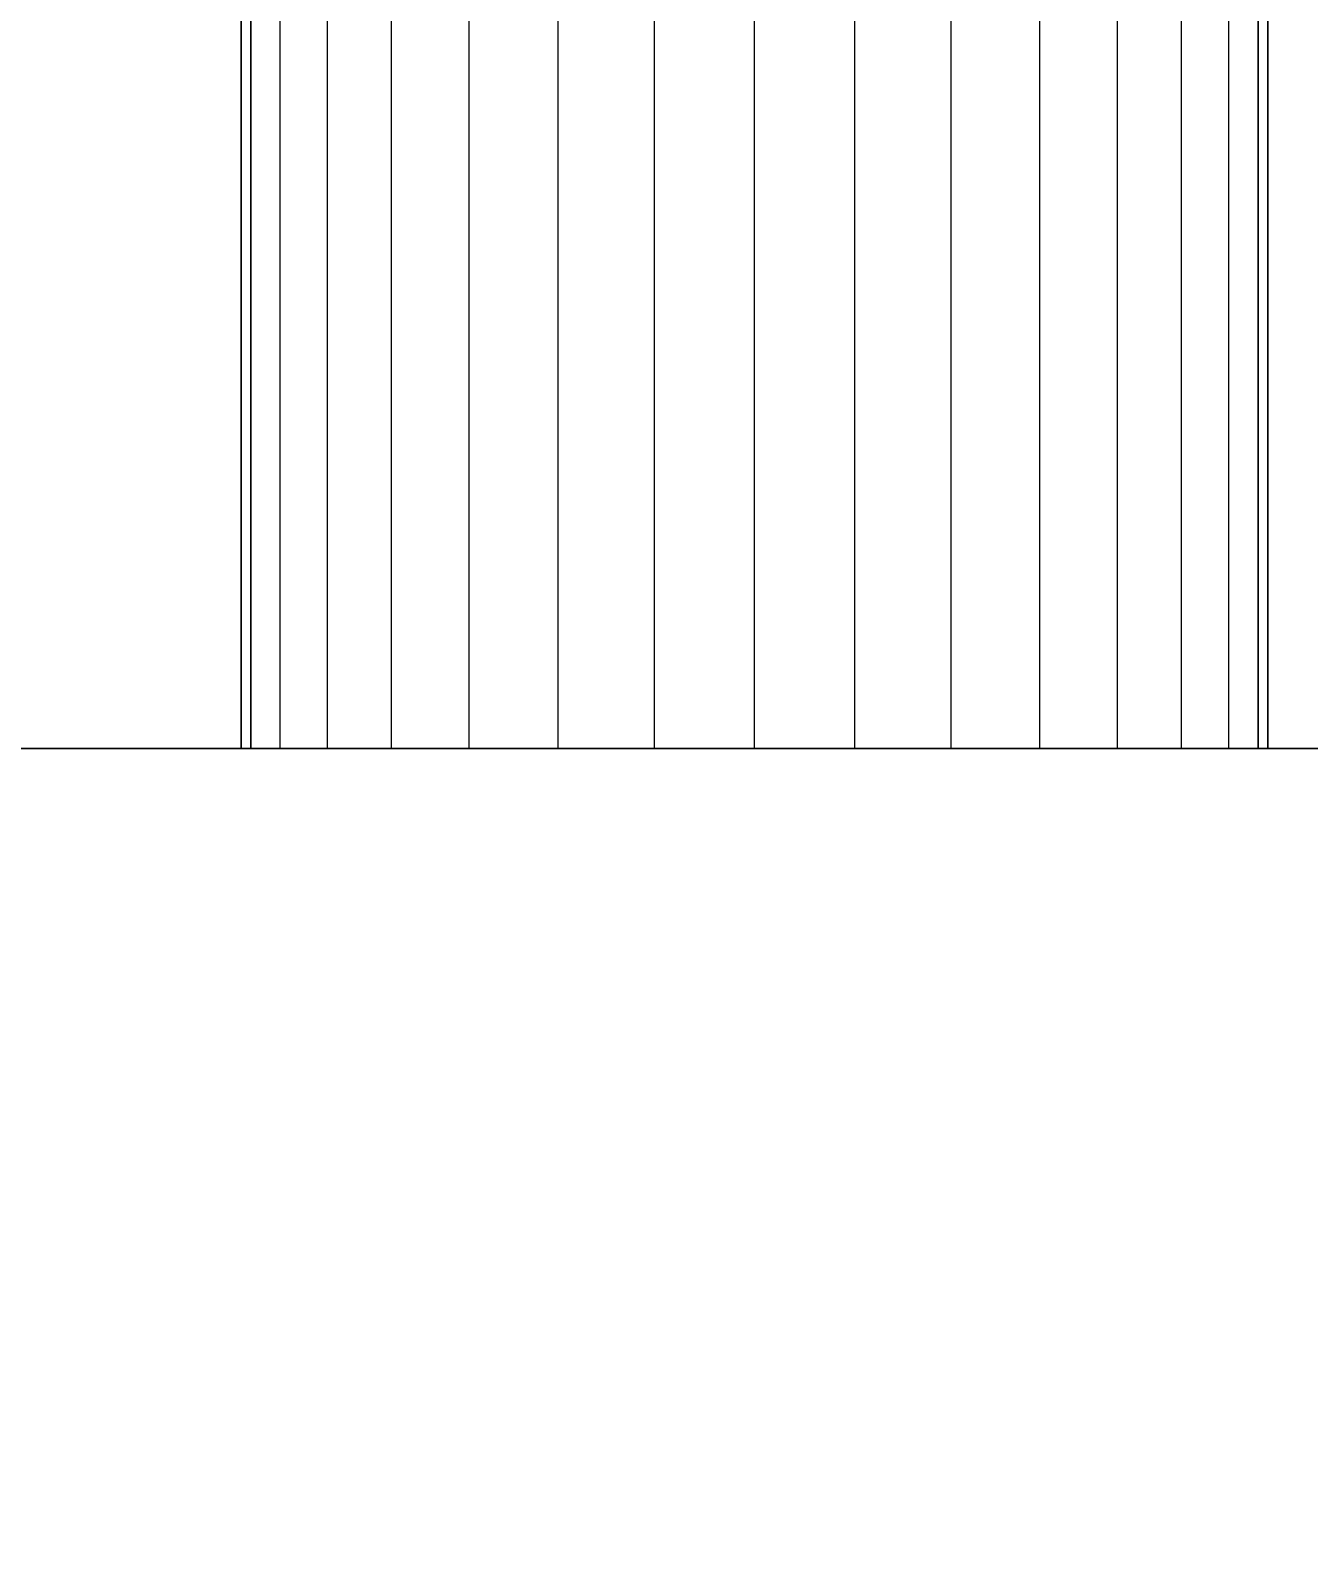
# Model space of a CAD drawing. Header units: millimetres. Extents: x -21672 to 8019, y 3751 to 17279.
# Drawn here: x -9130.5 to -9081.2, y 13083.6 to 13142.1 of the extents above; entities that cross this region are included whole.
import ezdxf

# ---------------------------------------------------------------- set-up
doc = ezdxf.new("R2010")
doc.units = ezdxf.units.MM
for name, color, linetype, lineweight in [('A-ANNO-DIMS', 211, 'Continuous', 9), ('A-ANNO-DIMS-50', 211, 'Continuous', 9), ('A-GENM', 13, 'Continuous', 18)]:
    doc.layers.add(name, color=color, linetype=linetype, lineweight=lineweight)
doc.styles.add('Arial', font='arial.ttf', dxfattribs={"height": 125})
doc.dimstyles.new('Diagonal_-_2_5mm_Arial', dxfattribs={"dimscale": 304.8, "dimtxt": 127.532425, "dimasz": 0.492126, "dimexe": 0.393701, "dimexo": 0.246063, "dimgap": 0.287073, "dimtad": 1, "dimdec": 0, "dimzin": 0, "dimdsep": 46, "dimtxsty": 'Arial', "dimblk1": 'OBLIQUE', "dimblk2": 'OBLIQUE', "dimsah": 1, "dimcen": 0.09, "dimdle": 0.393701, "dimazin": 0, "dimtfac": 1, "dimtdec": 4, "dimtix": 1, "dimtmove": 0, "dimatfit": 3, "dimfxl": 1, "dimtvp": 1, "dimtolj": 1, "dimtzin": 0, "dimarcsym": 2})

# ---------------------------------------------------------------- blocks, each defined once
blk = doc.blocks.new('Nevera de autoservicio single - Nevera de autoservicio single-466915-Level 2')
at = {"layer": 'A-GENM'}
for p, q in [((454.753, 1307.979), (454.753, -1108.896)), ((454.753, -1108.896), (454.753, 1307.979)), ((454.753, -1108.896), (454.753, 1307.979)), ((454.753, -1108.896), (454.753, 1307.979)), ((454.753, -1028.381), (454.753, 977.961)), ((454.753, -771.158), (454.753, -719.713)), ((454.753, -751.372), (255.92, -751.372)), ((454.753, -751.372), (255.92, -751.372)), ((454.753, -751.372), (255.92, -751.372)), ((454.753, -751.372), (255.92, -751.372)), ((454.753, -751.372), (255.92, -751.372)), ((454.753, -751.372), (255.92, -751.372)), ((454.753, -751.372), (255.92, -751.372)), ((454.753, -751.372), (255.92, -751.372)), ((454.753, -751.372), (255.92, -751.372)), ((454.753, -751.372), (255.92, -751.372)), ((255.92, -751.372), (454.753, -751.372)), ((454.753, -751.372), (255.92, -751.372)), ((454.753, -751.72), (454.753, -751.372)), ((454.753, -751.372), (454.753, -751.751)), ((454.753, -751.751), (454.753, -751.372)), ((454.753, -751.372), (454.753, -751.561)), ((454.753, -751.751), (454.753, -751.372)), ((454.753, -751.372), (454.753, -751.751)), ((454.753, -751.751), (454.753, -751.372)), ((454.753, -751.372), (454.753, -751.751)), ((454.753, -751.561), (454.753, -751.372)), ((454.753, -751.372), (454.753, -751.751)), ((454.753, -751.561), (454.753, -751.372)), ((454.753, -751.372), (454.753, -751.751)), ((454.753, -751.751), (454.753, -751.372)), ((454.753, -751.372), (454.753, -751.72)), ((454.753, -751.561), (454.753, -751.372)), ((454.753, -751.561), (454.753, -751.372)), ((454.753, -751.561), (454.753, -751.372)), ((454.753, -751.751), (454.753, -751.372)), ((454.753, -751.751), (454.753, -751.372)), ((454.753, -751.751), (454.753, -751.372)), ((454.753, -751.751), (454.753, -751.372)), ((454.753, -751.751), (454.753, -751.372)), ((454.753, -751.372), (454.753, -751.751)), ((454.753, -751.372), (454.753, -751.751)), ((454.753, -751.751), (255.92, -751.751)), ((454.753, -751.751), (255.92, -751.751)), ((454.753, -751.751), (255.92, -751.751)), ((454.753, -751.751), (255.92, -751.751)), ((454.753, -751.751), (255.92, -751.751)), ((454.753, -751.751), (255.92, -751.751)), ((454.753, -751.751), (255.92, -751.751)), ((454.753, -751.751), (255.92, -751.751)), ((454.753, -751.751), (255.92, -751.751)), ((454.753, -751.751), (255.92, -751.751)), ((454.753, -751.751), (255.92, -751.751)), ((454.753, -751.751), (255.92, -751.751)), ((454.753, -751.751), (255.92, -751.751)), ((454.753, -751.751), (255.92, -751.751)), ((454.753, -751.751), (255.92, -751.751)), ((454.753, -751.751), (255.92, -751.751)), ((255.92, -751.751), (454.753, -751.751)), ((454.753, -751.751), (255.92, -751.751)), ((454.753, -751.751), (255.92, -751.751)), ((454.753, -751.751), (255.92, -751.751)), ((454.753, -751.751), (255.92, -751.751)), ((454.753, -751.751), (255.92, -751.751)), ((454.753, -751.751), (255.92, -751.751)), ((454.753, -751.751), (255.92, -751.751)), ((454.753, -751.561), (454.753, -751.751)), ((454.753, -751.561), (454.753, -751.751)), ((454.753, -751.751), (454.753, -751.561)), ((454.753, -751.751), (454.753, -751.561)), ((454.753, -751.751), (454.753, -751.561)), ((454.753, -751.751), (454.753, -751.561)), ((454.753, -751.751), (454.753, -751.72)), ((454.753, -751.72), (454.753, -751.751)), ((454.753, -752.877), (454.753, -751.751)), ((454.753, -751.751), (454.753, -752.877)), ((454.753, -752.877), (454.753, -751.751)), ((454.753, -751.751), (454.753, -752.877)), ((454.753, -752.877), (454.753, -751.751)), ((454.753, -751.751), (454.753, -752.877)), ((454.753, -752.877), (454.753, -751.751)), ((454.753, -751.751), (454.753, -752.877)), ((454.753, -752.877), (454.753, -751.751)), ((454.753, -751.751), (454.753, -752.877)), ((454.753, -752.877), (454.753, -751.751)), ((454.753, -751.751), (454.753, -752.877)), ((454.753, -752.877), (454.753, -751.751)), ((454.753, -752.877), (454.753, -751.751)), ((454.753, -752.877), (454.753, -751.751)), ((454.753, -752.877), (454.753, -751.751)), ((454.753, -752.877), (454.753, -751.751)), ((454.753, -752.877), (454.753, -751.751)), ((454.753, -752.877), (454.753, -751.751)), ((454.753, -752.877), (454.753, -751.751)), ((454.753, -752.877), (454.753, -751.751)), ((454.753, -752.877), (454.753, -751.751)), ((454.753, -752.877), (454.753, -751.751)), ((454.753, -752.877), (454.753, -751.751)), ((454.753, -752.877), (255.92, -752.877)), ((454.753, -752.877), (255.92, -752.877)), ((454.753, -752.877), (255.92, -752.877)), ((454.753, -752.877), (255.92, -752.877)), ((454.753, -752.877), (255.92, -752.877)), ((454.753, -752.877), (255.92, -752.877)), ((454.753, -752.877), (255.92, -752.877)), ((454.753, -752.877), (255.92, -752.877)), ((454.753, -752.877), (255.92, -752.877)), ((454.753, -752.877), (255.92, -752.877)), ((454.753, -752.877), (255.92, -752.877)), ((454.753, -752.877), (255.92, -752.877)), ((454.753, -752.877), (255.92, -752.877)), ((454.753, -752.877), (255.92, -752.877)), ((454.753, -752.877), (255.92, -752.877)), ((454.753, -752.877), (255.92, -752.877)), ((454.753, -752.877), (255.92, -752.877)), ((454.753, -752.877), (255.92, -752.877)), ((454.753, -752.877), (255.92, -752.877)), ((454.753, -752.877), (255.92, -752.877)), ((454.753, -752.877), (255.92, -752.877)), ((454.753, -752.877), (255.92, -752.877)), ((454.753, -752.877), (255.92, -752.877)), ((454.753, -752.877), (255.92, -752.877)), ((454.753, -754.706), (454.753, -752.877)), ((454.753, -752.877), (454.753, -754.706)), ((454.753, -754.706), (454.753, -752.877)), ((454.753, -752.877), (454.753, -754.706)), ((454.753, -754.706), (454.753, -752.877)), ((454.753, -752.877), (454.753, -754.706)), ((454.753, -754.706), (454.753, -752.877)), ((454.753, -752.877), (454.753, -754.706)), ((454.753, -754.706), (454.753, -752.877)), ((454.753, -752.877), (454.753, -754.706)), ((454.753, -754.706), (454.753, -752.877)), ((454.753, -752.877), (454.753, -754.706)), ((454.753, -754.706), (454.753, -752.877)), ((454.753, -754.706), (454.753, -752.877)), ((454.753, -754.706), (454.753, -752.877)), ((454.753, -754.706), (454.753, -752.877)), ((454.753, -754.706), (454.753, -752.877)), ((454.753, -754.706), (454.753, -752.877)), ((454.753, -754.706), (454.753, -752.877)), ((454.753, -754.706), (454.753, -752.877)), ((454.753, -754.706), (454.753, -752.877)), ((454.753, -754.706), (454.753, -752.877)), ((454.753, -754.706), (454.753, -752.877)), ((454.753, -754.706), (454.753, -752.877)), ((454.753, -754.706), (255.92, -754.706)), ((454.753, -754.706), (255.92, -754.706)), ((454.753, -754.706), (255.92, -754.706)), ((454.753, -754.706), (255.92, -754.706)), ((454.753, -754.706), (255.92, -754.706)), ((454.753, -754.706), (255.92, -754.706)), ((454.753, -754.706), (255.92, -754.706)), ((454.753, -754.706), (255.92, -754.706)), ((454.753, -754.706), (255.92, -754.706)), ((454.753, -754.706), (255.92, -754.706)), ((454.753, -754.706), (255.92, -754.706)), ((454.753, -754.706), (255.92, -754.706)), ((454.753, -754.706), (255.92, -754.706)), ((454.753, -754.706), (255.92, -754.706)), ((454.753, -754.706), (255.92, -754.706)), ((454.753, -754.706), (255.92, -754.706)), ((454.753, -754.706), (255.92, -754.706)), ((454.753, -754.706), (255.92, -754.706)), ((454.753, -754.706), (255.92, -754.706)), ((454.753, -754.706), (255.92, -754.706)), ((454.753, -754.706), (255.92, -754.706)), ((454.753, -754.706), (255.92, -754.706)), ((454.753, -754.706), (255.92, -754.706)), ((454.753, -754.706), (255.92, -754.706)), ((454.753, -757.166), (454.753, -754.706)), ((454.753, -754.706), (454.753, -757.166)), ((454.753, -757.166), (454.753, -754.706)), ((454.753, -754.706), (454.753, -757.166)), ((454.753, -757.166), (454.753, -754.706)), ((454.753, -754.706), (454.753, -757.166)), ((454.753, -757.166), (454.753, -754.706)), ((454.753, -754.706), (454.753, -757.166)), ((454.753, -757.166), (454.753, -754.706)), ((454.753, -754.706), (454.753, -757.166)), ((454.753, -757.166), (454.753, -754.706)), ((454.753, -754.706), (454.753, -757.166)), ((454.753, -757.166), (454.753, -754.706)), ((454.753, -757.166), (454.753, -754.706)), ((454.753, -757.166), (454.753, -754.706)), ((454.753, -757.166), (454.753, -754.706)), ((454.753, -757.166), (454.753, -754.706)), ((454.753, -757.166), (454.753, -754.706)), ((454.753, -757.166), (454.753, -754.706)), ((454.753, -757.166), (454.753, -754.706)), ((454.753, -757.166), (454.753, -754.706)), ((454.753, -757.166), (454.753, -754.706)), ((454.753, -757.166), (454.753, -754.706)), ((454.753, -757.166), (454.753, -754.706)), ((454.753, -757.166), (255.92, -757.166)), ((454.753, -757.166), (255.92, -757.166)), ((454.753, -757.166), (255.92, -757.166)), ((454.753, -757.166), (255.92, -757.166)), ((454.753, -757.166), (255.92, -757.166)), ((454.753, -757.166), (255.92, -757.166)), ((454.753, -757.166), (255.92, -757.166)), ((454.753, -757.166), (255.92, -757.166)), ((454.753, -757.166), (255.92, -757.166)), ((454.753, -757.166), (255.92, -757.166)), ((454.753, -757.166), (255.92, -757.166)), ((454.753, -757.166), (255.92, -757.166)), ((454.753, -757.166), (255.92, -757.166)), ((454.753, -757.166), (255.92, -757.166)), ((454.753, -757.166), (255.92, -757.166)), ((454.753, -757.166), (255.92, -757.166)), ((454.753, -757.166), (255.92, -757.166)), ((454.753, -757.166), (255.92, -757.166)), ((454.753, -757.166), (255.92, -757.166)), ((454.753, -757.166), (255.92, -757.166)), ((454.753, -757.166), (255.92, -757.166)), ((454.753, -757.166), (255.92, -757.166)), ((454.753, -757.166), (255.92, -757.166)), ((454.753, -757.166), (255.92, -757.166)), ((454.753, -760.165), (454.753, -757.166)), ((454.753, -757.166), (454.753, -760.165)), ((454.753, -760.165), (454.753, -757.166)), ((454.753, -757.166), (454.753, -760.165)), ((454.753, -760.165), (454.753, -757.166)), ((454.753, -757.166), (454.753, -760.165)), ((454.753, -760.165), (454.753, -757.166)), ((454.753, -757.166), (454.753, -760.165)), ((454.753, -760.165), (454.753, -757.166)), ((454.753, -757.166), (454.753, -760.165)), ((454.753, -760.165), (454.753, -757.166)), ((454.753, -757.166), (454.753, -760.165)), ((454.753, -760.165), (454.753, -757.166)), ((454.753, -760.165), (454.753, -757.166)), ((454.753, -760.165), (454.753, -757.166)), ((454.753, -760.165), (454.753, -757.166)), ((454.753, -760.165), (454.753, -757.166)), ((454.753, -760.165), (454.753, -757.166)), ((454.753, -760.165), (454.753, -757.166)), ((454.753, -760.165), (454.753, -757.166)), ((454.753, -760.165), (454.753, -757.166)), ((454.753, -760.165), (454.753, -757.166)), ((454.753, -757.166), (454.753, -760.165)), ((454.753, -757.166), (454.753, -760.165)), ((454.753, -760.165), (255.92, -760.165)), ((454.753, -760.165), (255.92, -760.165)), ((454.753, -760.165), (255.92, -760.165)), ((454.753, -760.165), (255.92, -760.165)), ((454.753, -760.165), (255.92, -760.165)), ((454.753, -760.165), (255.92, -760.165)), ((454.753, -760.165), (255.92, -760.165)), ((454.753, -760.165), (255.92, -760.165)), ((454.753, -760.165), (255.92, -760.165)), ((454.753, -760.165), (255.92, -760.165)), ((454.753, -760.165), (255.92, -760.165)), ((454.753, -760.165), (255.92, -760.165)), ((454.753, -760.165), (255.92, -760.165)), ((454.753, -760.165), (255.92, -760.165)), ((454.753, -760.165), (255.92, -760.165)), ((454.753, -760.165), (255.92, -760.165)), ((454.753, -760.165), (255.92, -760.165)), ((454.753, -760.165), (255.92, -760.165)), ((454.753, -760.165), (255.92, -760.165)), ((454.753, -760.165), (255.92, -760.165)), ((454.753, -760.165), (255.92, -760.165)), ((454.753, -760.165), (255.92, -760.165)), ((454.753, -760.165), (255.92, -760.165)), ((454.753, -760.165), (255.92, -760.165)), ((454.753, -763.585), (454.753, -760.165)), ((454.753, -760.165), (454.753, -763.585)), ((454.753, -763.585), (454.753, -760.165)), ((454.753, -760.165), (454.753, -763.585)), ((454.753, -763.585), (454.753, -760.165)), ((454.753, -760.165), (454.753, -763.585)), ((454.753, -763.585), (454.753, -760.165)), ((454.753, -760.165), (454.753, -763.585)), ((454.753, -763.585), (454.753, -760.165)), ((454.753, -760.165), (454.753, -763.585)), ((454.753, -763.585), (454.753, -760.165)), ((454.753, -760.165), (454.753, -763.585)), ((454.753, -763.585), (454.753, -760.165)), ((454.753, -763.585), (454.753, -760.165)), ((454.753, -763.585), (454.753, -760.165)), ((454.753, -763.585), (454.753, -760.165)), ((454.753, -763.585), (454.753, -760.165)), ((454.753, -763.585), (454.753, -760.165)), ((454.753, -763.585), (454.753, -760.165)), ((454.753, -763.585), (454.753, -760.165)), ((454.753, -763.585), (454.753, -760.165)), ((454.753, -763.585), (454.753, -760.165)), ((454.753, -760.165), (454.753, -763.585)), ((454.753, -760.165), (454.753, -763.585)), ((454.753, -763.585), (255.92, -763.585)), ((454.753, -763.585), (255.92, -763.585)), ((454.753, -763.585), (255.92, -763.585)), ((454.753, -763.585), (255.92, -763.585)), ((454.753, -763.585), (255.92, -763.585)), ((454.753, -763.585), (255.92, -763.585)), ((454.753, -763.585), (255.92, -763.585)), ((454.753, -763.585), (255.92, -763.585)), ((454.753, -763.585), (255.92, -763.585)), ((454.753, -763.585), (255.92, -763.585)), ((454.753, -763.585), (255.92, -763.585)), ((454.753, -763.585), (255.92, -763.585)), ((454.753, -763.585), (255.92, -763.585)), ((454.753, -763.585), (255.92, -763.585)), ((454.753, -763.585), (255.92, -763.585)), ((454.753, -763.585), (255.92, -763.585)), ((454.753, -763.585), (255.92, -763.585)), ((454.753, -763.585), (255.92, -763.585)), ((454.753, -763.585), (255.92, -763.585)), ((454.753, -763.585), (255.92, -763.585)), ((454.753, -763.585), (255.92, -763.585)), ((454.753, -763.585), (255.92, -763.585)), ((454.753, -763.585), (255.92, -763.585)), ((454.753, -763.585), (255.92, -763.585)), ((454.753, -767.297), (454.753, -763.585)), ((454.753, -763.585), (454.753, -767.297)), ((454.753, -767.297), (454.753, -763.585)), ((454.753, -763.585), (454.753, -767.297)), ((454.753, -767.297), (454.753, -763.585)), ((454.753, -763.585), (454.753, -767.297)), ((454.753, -767.297), (454.753, -763.585)), ((454.753, -763.585), (454.753, -767.297)), ((454.753, -767.297), (454.753, -763.585)), ((454.753, -763.585), (454.753, -767.297)), ((454.753, -767.297), (454.753, -763.585)), ((454.753, -763.585), (454.753, -767.297)), ((454.753, -767.297), (454.753, -763.585)), ((454.753, -767.297), (454.753, -763.585)), ((454.753, -767.297), (454.753, -763.585)), ((454.753, -767.297), (454.753, -763.585)), ((454.753, -767.297), (454.753, -763.585)), ((454.753, -767.297), (454.753, -763.585)), ((454.753, -767.297), (454.753, -763.585)), ((454.753, -767.297), (454.753, -763.585)), ((454.753, -767.297), (454.753, -763.585)), ((454.753, -767.297), (454.753, -763.585)), ((454.753, -763.585), (454.753, -767.297)), ((454.753, -763.585), (454.753, -767.297)), ((454.753, -767.297), (255.92, -767.297)), ((454.753, -767.297), (255.92, -767.297)), ((454.753, -767.297), (255.92, -767.297)), ((454.753, -767.297), (255.92, -767.297)), ((454.753, -767.297), (255.92, -767.297)), ((454.753, -767.297), (255.92, -767.297)), ((454.753, -767.297), (255.92, -767.297)), ((454.753, -767.297), (255.92, -767.297)), ((454.753, -767.297), (255.92, -767.297)), ((454.753, -767.297), (255.92, -767.297)), ((454.753, -767.297), (255.92, -767.297)), ((454.753, -767.297), (255.92, -767.297)), ((454.753, -767.297), (255.92, -767.297)), ((454.753, -767.297), (255.92, -767.297)), ((454.753, -767.297), (255.92, -767.297)), ((454.753, -767.297), (255.92, -767.297)), ((454.753, -767.297), (255.92, -767.297)), ((454.753, -767.297), (255.92, -767.297)), ((454.753, -767.297), (255.92, -767.297)), ((454.753, -767.297), (255.92, -767.297)), ((454.753, -767.297), (255.92, -767.297)), ((454.753, -767.297), (255.92, -767.297)), ((454.753, -767.297), (255.92, -767.297)), ((454.753, -767.297), (255.92, -767.297)), ((454.753, -771.158), (454.753, -767.297)), ((454.753, -767.297), (454.753, -771.158)), ((454.753, -771.158), (454.753, -767.297)), ((454.753, -767.297), (454.753, -771.158)), ((454.753, -771.158), (454.753, -767.297)), ((454.753, -767.297), (454.753, -771.158)), ((454.753, -771.158), (454.753, -767.297)), ((454.753, -767.297), (454.753, -771.158)), ((454.753, -771.158), (454.753, -767.297)), ((454.753, -767.297), (454.753, -771.158)), ((454.753, -771.158), (454.753, -767.297)), ((454.753, -767.297), (454.753, -771.158)), ((454.753, -771.158), (454.753, -767.297)), ((454.753, -771.158), (454.753, -767.297)), ((454.753, -771.158), (454.753, -767.297)), ((454.753, -771.158), (454.753, -767.297)), ((454.753, -771.158), (454.753, -767.297)), ((454.753, -771.158), (454.753, -767.297)), ((454.753, -771.158), (454.753, -767.297)), ((454.753, -771.158), (454.753, -767.297)), ((454.753, -771.158), (454.753, -767.297)), ((454.753, -771.158), (454.753, -767.297)), ((454.753, -771.158), (454.753, -767.297)), ((454.753, -771.158), (454.753, -767.297)), ((454.753, -771.158), (255.92, -771.158)), ((454.753, -771.158), (255.92, -771.158)), ((454.753, -771.158), (255.92, -771.158)), ((454.753, -771.158), (255.92, -771.158)), ((454.753, -771.158), (255.92, -771.158)), ((454.753, -771.158), (255.92, -771.158)), ((454.753, -771.158), (255.92, -771.158)), ((454.753, -771.158), (255.92, -771.158)), ((454.753, -771.158), (255.92, -771.158)), ((454.753, -771.158), (255.92, -771.158)), ((454.753, -771.158), (255.92, -771.158)), ((454.753, -771.158), (255.92, -771.158)), ((454.753, -771.158), (255.92, -771.158)), ((454.753, -771.158), (255.92, -771.158)), ((454.753, -771.158), (255.92, -771.158)), ((454.753, -771.158), (255.92, -771.158)), ((454.753, -771.158), (255.92, -771.158)), ((454.753, -771.158), (255.92, -771.158)), ((454.753, -771.158), (255.92, -771.158)), ((454.753, -771.158), (255.92, -771.158)), ((454.753, -771.158), (255.92, -771.158)), ((454.753, -771.158), (255.92, -771.158)), ((454.753, -771.158), (255.92, -771.158)), ((454.753, -771.158), (255.92, -771.158)), ((454.753, -775.018), (454.753, -771.158)), ((454.753, -771.158), (454.753, -775.018)), ((454.753, -775.018), (454.753, -771.158)), ((454.753, -771.158), (454.753, -775.018)), ((454.753, -775.018), (454.753, -771.158)), ((454.753, -771.158), (454.753, -775.018)), ((454.753, -775.018), (454.753, -771.158)), ((454.753, -771.158), (454.753, -775.018)), ((454.753, -775.018), (454.753, -771.158)), ((454.753, -771.158), (454.753, -775.018)), ((454.753, -775.018), (454.753, -771.158)), ((454.753, -771.158), (454.753, -775.018)), ((454.753, -771.158), (454.753, -822.603)), ((454.753, -771.158), (454.753, -775.018)), ((454.753, -771.158), (454.753, -775.018)), ((454.753, -771.158), (454.753, -775.018)), ((454.753, -771.158), (454.753, -775.018)), ((454.753, -771.158), (454.753, -775.018)), ((454.753, -771.158), (454.753, -775.018)), ((454.753, -771.158), (454.753, -775.018)), ((454.753, -771.158), (454.753, -775.018)), ((454.753, -775.018), (454.753, -771.158)), ((454.753, -775.018), (454.753, -771.158)), ((454.753, -775.018), (454.753, -771.158)), ((454.753, -775.018), (454.753, -771.158)), ((454.753, -775.018), (255.92, -775.018)), ((454.753, -775.018), (255.92, -775.018)), ((454.753, -775.018), (255.92, -775.018)), ((454.753, -775.018), (255.92, -775.018)), ((454.753, -775.018), (255.92, -775.018)), ((454.753, -775.018), (255.92, -775.018)), ((454.753, -775.018), (255.92, -775.018)), ((454.753, -775.018), (255.92, -775.018)), ((454.753, -775.018), (255.92, -775.018)), ((454.753, -775.018), (255.92, -775.018)), ((454.753, -775.018), (255.92, -775.018)), ((454.753, -775.018), (255.92, -775.018)), ((454.753, -775.018), (255.92, -775.018)), ((454.753, -775.018), (255.92, -775.018)), ((454.753, -775.018), (255.92, -775.018)), ((454.753, -775.018), (255.92, -775.018)), ((454.753, -775.018), (255.92, -775.018)), ((454.753, -775.018), (255.92, -775.018)), ((454.753, -775.018), (255.92, -775.018)), ((454.753, -775.018), (255.92, -775.018)), ((454.753, -775.018), (255.92, -775.018)), ((454.753, -775.018), (255.92, -775.018)), ((454.753, -775.018), (255.92, -775.018)), ((454.753, -775.018), (255.92, -775.018)), ((454.753, -778.73), (454.753, -775.018)), ((454.753, -775.018), (454.753, -778.73)), ((454.753, -778.73), (454.753, -775.018)), ((454.753, -775.018), (454.753, -778.73)), ((454.753, -778.73), (454.753, -775.018)), ((454.753, -775.018), (454.753, -778.73)), ((454.753, -778.73), (454.753, -775.018)), ((454.753, -775.018), (454.753, -778.73)), ((454.753, -778.73), (454.753, -775.018)), ((454.753, -775.018), (454.753, -778.73)), ((454.753, -778.73), (454.753, -775.018)), ((454.753, -775.018), (454.753, -778.73)), ((454.753, -775.018), (454.753, -778.73)), ((454.753, -775.018), (454.753, -778.73)), ((454.753, -775.018), (454.753, -778.73)), ((454.753, -775.018), (454.753, -778.73)), ((454.753, -775.018), (454.753, -778.73)), ((454.753, -775.018), (454.753, -778.73)), ((454.753, -775.018), (454.753, -778.73)), ((454.753, -775.018), (454.753, -778.73)), ((454.753, -775.018), (454.753, -778.73)), ((454.753, -775.018), (454.753, -778.73)), ((454.753, -778.73), (454.753, -775.018)), ((454.753, -778.73), (454.753, -775.018)), ((454.753, -778.73), (255.92, -778.73)), ((454.753, -778.73), (255.92, -778.73)), ((454.753, -778.73), (255.92, -778.73)), ((454.753, -778.73), (255.92, -778.73)), ((454.753, -778.73), (255.92, -778.73)), ((454.753, -778.73), (255.92, -778.73)), ((454.753, -778.73), (255.92, -778.73)), ((454.753, -778.73), (255.92, -778.73)), ((454.753, -778.73), (255.92, -778.73)), ((454.753, -778.73), (255.92, -778.73)), ((454.753, -778.73), (255.92, -778.73)), ((454.753, -778.73), (255.92, -778.73)), ((454.753, -778.73), (255.92, -778.73)), ((454.753, -778.73), (255.92, -778.73)), ((454.753, -778.73), (255.92, -778.73)), ((454.753, -778.73), (255.92, -778.73)), ((454.753, -778.73), (255.92, -778.73)), ((454.753, -778.73), (255.92, -778.73)), ((454.753, -778.73), (255.92, -778.73)), ((454.753, -778.73), (255.92, -778.73)), ((454.753, -778.73), (255.92, -778.73)), ((454.753, -778.73), (255.92, -778.73)), ((454.753, -778.73), (255.92, -778.73)), ((454.753, -778.73), (255.92, -778.73)), ((454.753, -782.151), (454.753, -778.73)), ((454.753, -778.73), (454.753, -782.151)), ((454.753, -782.151), (454.753, -778.73)), ((454.753, -778.73), (454.753, -782.151)), ((454.753, -782.151), (454.753, -778.73)), ((454.753, -778.73), (454.753, -782.151)), ((454.753, -782.151), (454.753, -778.73)), ((454.753, -778.73), (454.753, -782.151)), ((454.753, -782.151), (454.753, -778.73)), ((454.753, -778.73), (454.753, -782.151)), ((454.753, -782.151), (454.753, -778.73)), ((454.753, -778.73), (454.753, -782.151)), ((454.753, -778.73), (454.753, -782.151)), ((454.753, -778.73), (454.753, -782.151)), ((454.753, -778.73), (454.753, -782.151)), ((454.753, -778.73), (454.753, -782.151)), ((454.753, -778.73), (454.753, -782.151)), ((454.753, -778.73), (454.753, -782.151)), ((454.753, -778.73), (454.753, -782.151)), ((454.753, -778.73), (454.753, -782.151)), ((454.753, -778.73), (454.753, -782.151)), ((454.753, -778.73), (454.753, -782.151)), ((454.753, -782.151), (454.753, -778.73)), ((454.753, -782.151), (454.753, -778.73)), ((454.753, -782.151), (255.92, -782.151)), ((454.753, -782.151), (255.92, -782.151)), ((454.753, -782.151), (255.92, -782.151)), ((454.753, -782.151), (255.92, -782.151)), ((454.753, -782.151), (255.92, -782.151)), ((454.753, -782.151), (255.92, -782.151)), ((454.753, -782.151), (255.92, -782.151)), ((454.753, -782.151), (255.92, -782.151)), ((454.753, -782.151), (255.92, -782.151)), ((454.753, -782.151), (255.92, -782.151)), ((454.753, -782.151), (255.92, -782.151)), ((454.753, -782.151), (255.92, -782.151)), ((454.753, -782.151), (255.92, -782.151)), ((454.753, -782.151), (255.92, -782.151)), ((454.753, -782.151), (255.92, -782.151)), ((454.753, -782.151), (255.92, -782.151)), ((454.753, -782.151), (255.92, -782.151)), ((454.753, -782.151), (255.92, -782.151)), ((454.753, -782.151), (255.92, -782.151)), ((454.753, -782.151), (255.92, -782.151)), ((454.753, -782.151), (255.92, -782.151)), ((454.753, -782.151), (255.92, -782.151)), ((454.753, -782.151), (255.92, -782.151)), ((454.753, -782.151), (255.92, -782.151)), ((454.753, -785.149), (454.753, -782.151)), ((454.753, -782.151), (454.753, -785.149)), ((454.753, -785.149), (454.753, -782.151)), ((454.753, -782.151), (454.753, -785.149)), ((454.753, -785.149), (454.753, -782.151)), ((454.753, -782.151), (454.753, -785.149)), ((454.753, -785.149), (454.753, -782.151)), ((454.753, -782.151), (454.753, -785.149)), ((454.753, -785.149), (454.753, -782.151)), ((454.753, -782.151), (454.753, -785.149)), ((454.753, -785.149), (454.753, -782.151)), ((454.753, -782.151), (454.753, -785.149)), ((454.753, -782.151), (454.753, -785.149)), ((454.753, -782.151), (454.753, -785.149)), ((454.753, -782.151), (454.753, -785.149)), ((454.753, -782.151), (454.753, -785.149)), ((454.753, -782.151), (454.753, -785.149)), ((454.753, -782.151), (454.753, -785.149)), ((454.753, -782.151), (454.753, -785.149)), ((454.753, -782.151), (454.753, -785.149)), ((454.753, -782.151), (454.753, -785.149)), ((454.753, -782.151), (454.753, -785.149)), ((454.753, -785.149), (454.753, -782.151)), ((454.753, -785.149), (454.753, -782.151)), ((454.753, -785.149), (255.92, -785.149)), ((454.753, -785.149), (255.92, -785.149)), ((454.753, -785.149), (255.92, -785.149)), ((454.753, -785.149), (255.92, -785.149)), ((454.753, -785.149), (255.92, -785.149)), ((454.753, -785.149), (255.92, -785.149)), ((454.753, -785.149), (255.92, -785.149)), ((454.753, -785.149), (255.92, -785.149)), ((454.753, -785.149), (255.92, -785.149)), ((454.753, -785.149), (255.92, -785.149)), ((454.753, -785.149), (255.92, -785.149)), ((454.753, -785.149), (255.92, -785.149)), ((454.753, -785.149), (255.92, -785.149)), ((454.753, -785.149), (255.92, -785.149)), ((454.753, -785.149), (255.92, -785.149)), ((454.753, -785.149), (255.92, -785.149)), ((454.753, -785.149), (255.92, -785.149)), ((454.753, -785.149), (255.92, -785.149)), ((454.753, -785.149), (255.92, -785.149)), ((454.753, -785.149), (255.92, -785.149)), ((454.753, -785.149), (255.92, -785.149)), ((454.753, -785.149), (255.92, -785.149)), ((454.753, -785.149), (255.92, -785.149)), ((454.753, -785.149), (255.92, -785.149)), ((454.753, -787.609), (454.753, -785.149)), ((454.753, -785.149), (454.753, -787.609)), ((454.753, -787.609), (454.753, -785.149)), ((454.753, -785.149), (454.753, -787.609)), ((454.753, -787.609), (454.753, -785.149)), ((454.753, -785.149), (454.753, -787.609)), ((454.753, -787.609), (454.753, -785.149)), ((454.753, -785.149), (454.753, -787.609)), ((454.753, -787.609), (454.753, -785.149)), ((454.753, -785.149), (454.753, -787.609)), ((454.753, -787.609), (454.753, -785.149)), ((454.753, -785.149), (454.753, -787.609)), ((454.753, -785.149), (454.753, -787.609)), ((454.753, -785.149), (454.753, -787.609)), ((454.753, -785.149), (454.753, -787.609)), ((454.753, -785.149), (454.753, -787.609)), ((454.753, -785.149), (454.753, -787.609)), ((454.753, -785.149), (454.753, -787.609)), ((454.753, -785.149), (454.753, -787.609)), ((454.753, -785.149), (454.753, -787.609)), ((454.753, -785.149), (454.753, -787.609)), ((454.753, -785.149), (454.753, -787.609)), ((454.753, -785.149), (454.753, -787.609)), ((454.753, -785.149), (454.753, -787.609)), ((454.753, -787.609), (255.92, -787.609)), ((454.753, -787.609), (255.92, -787.609)), ((454.753, -787.609), (255.92, -787.609)), ((454.753, -787.609), (255.92, -787.609)), ((454.753, -787.609), (255.92, -787.609)), ((454.753, -787.609), (255.92, -787.609)), ((454.753, -787.609), (255.92, -787.609)), ((454.753, -787.609), (255.92, -787.609)), ((454.753, -787.609), (255.92, -787.609)), ((454.753, -787.609), (255.92, -787.609)), ((454.753, -787.609), (255.92, -787.609)), ((454.753, -787.609), (255.92, -787.609)), ((454.753, -787.609), (255.92, -787.609)), ((454.753, -787.609), (255.92, -787.609)), ((454.753, -787.609), (255.92, -787.609)), ((454.753, -787.609), (255.92, -787.609)), ((454.753, -787.609), (255.92, -787.609)), ((454.753, -787.609), (255.92, -787.609)), ((454.753, -787.609), (255.92, -787.609)), ((454.753, -787.609), (255.92, -787.609)), ((454.753, -787.609), (255.92, -787.609)), ((454.753, -787.609), (255.92, -787.609)), ((454.753, -787.609), (255.92, -787.609)), ((454.753, -787.609), (255.92, -787.609)), ((454.753, -789.438), (454.753, -787.609)), ((454.753, -787.609), (454.753, -789.438)), ((454.753, -789.438), (454.753, -787.609)), ((454.753, -787.609), (454.753, -789.438)), ((454.753, -789.438), (454.753, -787.609)), ((454.753, -787.609), (454.753, -789.438)), ((454.753, -789.438), (454.753, -787.609)), ((454.753, -787.609), (454.753, -789.438)), ((454.753, -789.438), (454.753, -787.609)), ((454.753, -787.609), (454.753, -789.438)), ((454.753, -789.438), (454.753, -787.609)), ((454.753, -787.609), (454.753, -789.438)), ((454.753, -787.609), (454.753, -789.438)), ((454.753, -787.609), (454.753, -789.438)), ((454.753, -787.609), (454.753, -789.438)), ((454.753, -787.609), (454.753, -789.438)), ((454.753, -787.609), (454.753, -789.438)), ((454.753, -787.609), (454.753, -789.438)), ((454.753, -787.609), (454.753, -789.438)), ((454.753, -787.609), (454.753, -789.438)), ((454.753, -787.609), (454.753, -789.438)), ((454.753, -787.609), (454.753, -789.438)), ((454.753, -787.609), (454.753, -789.438)), ((454.753, -787.609), (454.753, -789.438)), ((454.753, -789.438), (255.92, -789.438)), ((454.753, -789.438), (255.92, -789.438)), ((454.753, -789.438), (255.92, -789.438)), ((454.753, -789.438), (255.92, -789.438)), ((454.753, -789.438), (255.92, -789.438)), ((454.753, -789.438), (255.92, -789.438)), ((454.753, -789.438), (255.92, -789.438)), ((454.753, -789.438), (255.92, -789.438)), ((454.753, -789.438), (255.92, -789.438)), ((454.753, -789.438), (255.92, -789.438)), ((454.753, -789.438), (255.92, -789.438)), ((454.753, -789.438), (255.92, -789.438)), ((454.753, -789.438), (255.92, -789.438)), ((454.753, -789.438), (255.92, -789.438)), ((454.753, -789.438), (255.92, -789.438)), ((454.753, -789.438), (255.92, -789.438)), ((454.753, -789.438), (255.92, -789.438)), ((454.753, -789.438), (255.92, -789.438)), ((454.753, -789.438), (255.92, -789.438)), ((454.753, -789.438), (255.92, -789.438)), ((454.753, -789.438), (255.92, -789.438)), ((454.753, -789.438), (255.92, -789.438)), ((454.753, -789.438), (255.92, -789.438)), ((454.753, -789.438), (255.92, -789.438)), ((454.753, -790.564), (454.753, -789.438)), ((454.753, -789.438), (454.753, -790.564)), ((454.753, -790.564), (454.753, -789.438)), ((454.753, -789.438), (454.753, -790.564)), ((454.753, -790.564), (454.753, -789.438)), ((454.753, -789.438), (454.753, -790.564)), ((454.753, -790.564), (454.753, -789.438)), ((454.753, -789.438), (454.753, -790.564)), ((454.753, -790.564), (454.753, -789.438)), ((454.753, -789.438), (454.753, -790.564)), ((454.753, -790.564), (454.753, -789.438)), ((454.753, -789.438), (454.753, -790.564)), ((454.753, -789.438), (454.753, -790.564)), ((454.753, -789.438), (454.753, -790.564)), ((454.753, -789.438), (454.753, -790.564)), ((454.753, -789.438), (454.753, -790.564)), ((454.753, -789.438), (454.753, -790.564)), ((454.753, -789.438), (454.753, -790.564)), ((454.753, -789.438), (454.753, -790.564)), ((454.753, -789.438), (454.753, -790.564)), ((454.753, -789.438), (454.753, -790.564)), ((454.753, -789.438), (454.753, -790.564)), ((454.753, -789.438), (454.753, -790.564)), ((454.753, -789.438), (454.753, -790.564)), ((454.753, -790.564), (255.92, -790.564)), ((454.753, -790.564), (255.92, -790.564)), ((454.753, -790.564), (255.92, -790.564)), ((454.753, -790.564), (255.92, -790.564)), ((454.753, -790.564), (255.92, -790.564)), ((454.753, -790.564), (255.92, -790.564)), ((454.753, -790.564), (255.92, -790.564)), ((454.753, -790.564), (255.92, -790.564)), ((454.753, -790.564), (255.92, -790.564)), ((454.753, -790.564), (255.92, -790.564)), ((454.753, -790.564), (255.92, -790.564)), ((454.753, -790.564), (255.92, -790.564)), ((454.753, -790.564), (255.92, -790.564)), ((454.753, -790.564), (255.92, -790.564)), ((255.92, -790.564), (454.753, -790.564)), ((454.753, -790.564), (255.92, -790.564)), ((454.753, -790.564), (255.92, -790.564)), ((454.753, -790.564), (255.92, -790.564)), ((255.92, -790.564), (454.753, -790.564)), ((454.753, -790.564), (255.92, -790.564)), ((454.753, -790.564), (255.92, -790.564)), ((454.753, -790.564), (255.92, -790.564)), ((454.753, -790.564), (255.92, -790.564)), ((454.753, -790.564), (255.92, -790.564)), ((454.753, -790.595), (454.753, -790.564)), ((454.753, -790.564), (454.753, -790.944)), ((454.753, -790.944), (454.753, -790.564)), ((454.753, -790.754), (454.753, -790.564)), ((454.753, -790.944), (454.753, -790.564)), ((454.753, -790.754), (454.753, -790.564)), ((454.753, -790.944), (454.753, -790.564)), ((454.753, -790.754), (454.753, -790.564)), ((454.753, -790.944), (454.753, -790.564)), ((454.753, -790.754), (454.753, -790.564)), ((454.753, -790.944), (454.753, -790.564)), ((454.753, -790.564), (454.753, -790.754)), ((454.753, -790.564), (454.753, -790.944)), ((454.753, -790.595), (454.753, -790.564)), ((454.753, -790.564), (454.753, -790.754)), ((454.753, -790.564), (454.753, -790.754)), ((454.753, -790.564), (454.753, -790.754)), ((454.753, -790.564), (454.753, -790.754)), ((454.753, -790.564), (454.753, -790.754)), ((454.753, -790.564), (454.753, -790.944)), ((454.753, -790.564), (454.753, -790.944)), ((454.753, -790.564), (454.753, -790.944)), ((454.753, -790.564), (454.753, -790.944)), ((454.753, -790.564), (454.753, -790.944)), ((454.753, -790.595), (454.753, -790.944)), ((454.753, -790.944), (454.753, -790.595)), ((454.753, -790.944), (255.92, -790.944)), ((454.753, -790.944), (255.92, -790.944)), ((454.753, -790.944), (255.92, -790.944)), ((454.753, -790.944), (255.92, -790.944)), ((454.753, -790.944), (255.92, -790.944)), ((454.753, -790.944), (255.92, -790.944)), ((454.753, -790.944), (255.92, -790.944)), ((454.753, -790.944), (255.92, -790.944)), ((454.753, -790.944), (255.92, -790.944)), ((454.753, -790.944), (255.92, -790.944)), ((454.753, -790.944), (255.92, -790.944)), ((255.92, -790.944), (454.753, -790.944)), ((454.753, -790.754), (454.753, -790.944)), ((454.753, -790.754), (454.753, -790.944)), ((454.753, -790.754), (454.753, -790.944)), ((454.753, -790.754), (454.753, -790.944)), ((454.753, -790.754), (454.753, -790.944)), ((454.753, -790.754), (454.753, -790.944)), ((454.753, -790.754), (454.753, -790.944)), ((454.753, -790.754), (454.753, -790.944)), ((454.753, -790.754), (454.753, -790.944)), ((454.753, -790.754), (454.753, -790.944))]:
    blk.add_line(p, q, dxfattribs=at)
blk = doc.blocks.new('DIMBLOCK69-Level 2')
at = {"layer": 'A-ANNO-DIMS-50'}
for p, q in [((-20502.896, 17027.062), (-20502.896, 17147.062)), ((818.604, 17027.062), (818.604, 17147.062)), ((-20622.896, 17027.062), (938.604, 17027.062)), ((-20502.896, 17027.062), (-20502.896, 11836.358)), ((818.604, 17027.062), (818.604, 15341.468))]:
    blk.add_line(p, q, dxfattribs=at)
at = {"layer": 'A-ANNO-DIMS-50', "lineweight": 35}
for p, q in [((-20502.896, 17027.062), (-20427.896, 17102.062)), ((818.604, 17027.062), (893.604, 17102.062)), ((-20502.896, 17027.062), (-20577.896, 16952.062)), ((818.604, 17027.062), (743.604, 16952.062))]:
    blk.add_line(p, q, dxfattribs=at)
at = {"layer": 'A-ANNO-DIMS-50', "color": 0, "insert": (-10082.496, 17276.841), "char_height": 125, "width": 576.83897, "attachment_point": 1, "line_spacing_factor": 0.941778, "style": 'Arial'}
blk.add_mtext('21322', dxfattribs=at)
blk = doc.blocks.new('_Oblique')
at = {"color": 0, "linetype": 'ByBlock', "lineweight": -2}
blk.add_line((-0.5, -0.5), (0.5, 0.5), dxfattribs=at)

msp = doc.modelspace()

# ---------------------------------------------------------------- block references
at = {"layer": 'A-GENM', "rotation": 269.9999999999996}
msp.add_blockref('Nevera de autoservicio single - Nevera de autoservicio single-466915-Level 2', (-8331.396, 13569.183), dxfattribs=at)

# ---------------------------------------------------------------- dimensions: what is measured, and where the dimension line sits
at = {"layer": 'A-ANNO-DIMS'}
dim = msp.add_linear_dim(base=(818.6039, 17027.0619), p1=(-20502.8962, 11761.3583), p2=(818.6039, 15266.468), dimstyle='Diagonal_-_2_5mm_Arial', override={"dimpost": '<>', "dimfxl": 21607.687495}, dxfattribs=at)
dim.commit()
dim.dimension.update_dxf_attribs({"geometry": 'DIMBLOCK69-Level 2', "text_midpoint": (-9842.1461, 17178.4262)})

doc.saveas('drawing.dxf')
